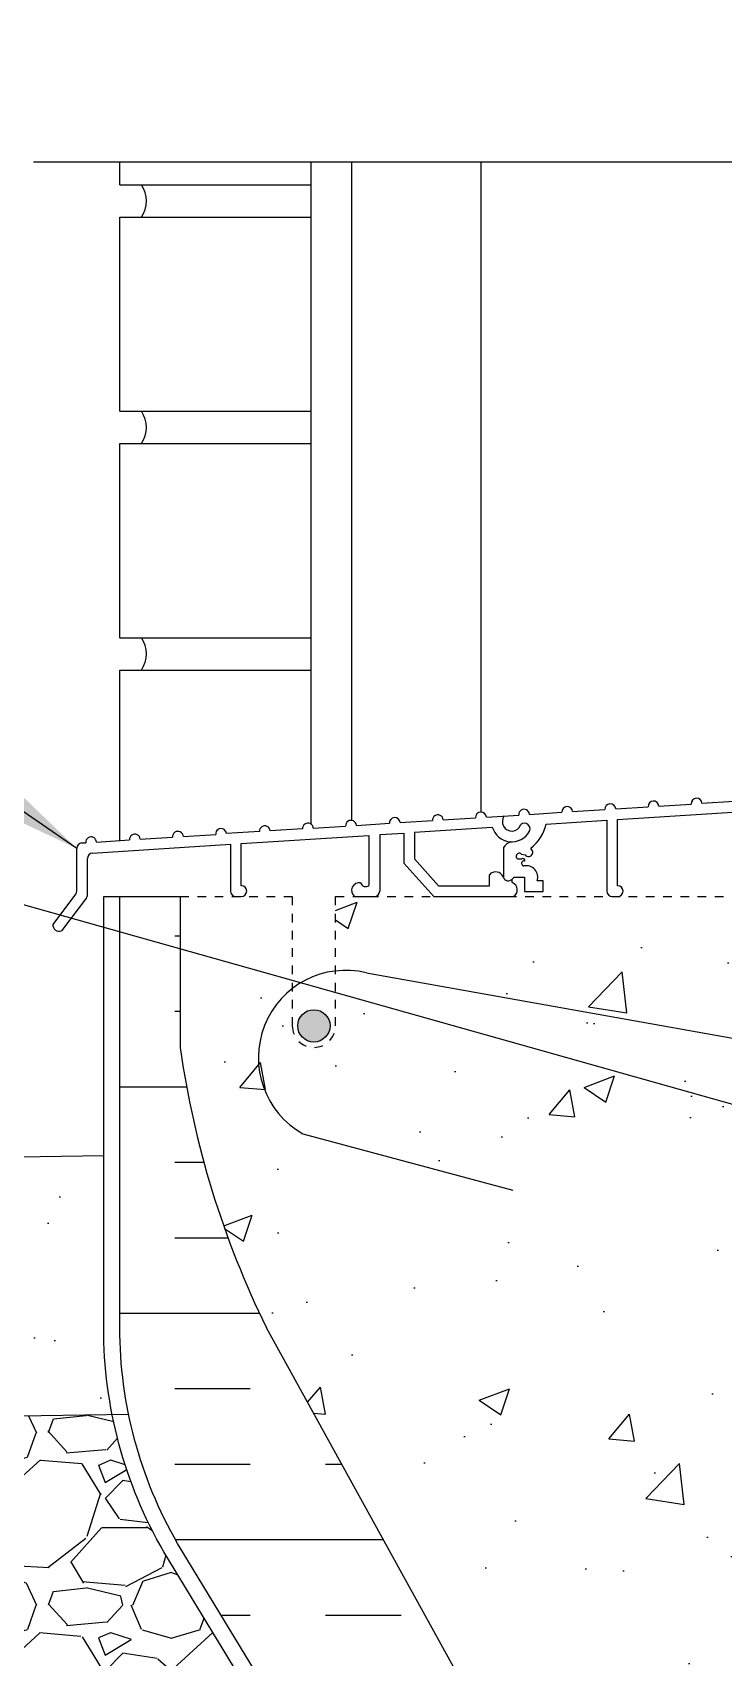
# Model space of a CAD drawing. Header units: inches. Extents: x 526.8 to 579.6, y 644.2 to 711.3.
# Drawn here: x 544.41 to 552.42, y 663.41 to 682.24 of the extents above; entities that cross this region are included whole.
import ezdxf

# ---------------------------------------------------------------- set-up
doc = ezdxf.new("R2010")
doc.units = ezdxf.units.IN
doc.header["$LTSCALE"] = 0.5
doc.header["$MEASUREMENT"] = 0
doc.linetypes.add('HIDDEN2', pattern=[0.1875, 0.125, -0.0625])
for name, color, linetype in [('HATCH', 12, 'Continuous'), ('Hidden2', 12, 'HIDDEN2'), ('line25', 2, 'Continuous'), ('LINE3', 3, 'Continuous'), ('LINE50', 5, 'Continuous'), ('LINE65', 3, 'Continuous'), ('LINE9', 9, 'Continuous'), ('TEXT', 4, 'Continuous')]:
    doc.layers.add(name, color=color, linetype=linetype)
doc.styles.add('DIM', font='romans.shx', dxfattribs={"width": 0.7})
doc.dimstyles.new('ext_12', dxfattribs={"dimscale": 12, "dimtxt": 0.09375, "dimasz": 0.09375, "dimexe": 0.09375, "dimexo": 0.0625, "dimgap": 0.0625, "dimtad": 1, "dimdec": 1, "dimzin": 3, "dimdsep": 46, "dimlunit": 4, "dimtxsty": 'DIM', "dimcen": 0.09, "dimdle": 0.09375, "dimclrt": 4, "dimadec": 0, "dimazin": 0, "dimtfac": 1, "dimtdec": 1, "dimtmove": 2, "dimatfit": 3, "dimfxl": 1, "dimfrac": 2, "dimtolj": 1, "dimtzin": 0, "dimarcsym": 0})

msp = doc.modelspace()

# ---------------------------------------------------------------- hatches: boundary and pattern name
at = {"layer": 'HATCH'}
h = msp.add_hatch(dxfattribs=at)
h.set_pattern_fill('AR-CONC', color=256, scale=0.5)
h.set_pattern_definition([(49.99999999999999, (0, 0), (3.586300913003767, -0.3137606749129755), [0.375, -4.125]), (355, (0, 0), (-0.693756668065, 3.760960668500059), [0.3, -3.3]), (100.45144446, (0.298858405, -0.02614672), (2.89254423363556, 3.447199954843147), [0.3187009599999999, -3.505710559999999]), (46.18420000000001, (0, 1), (5.336206653357862, -0.8275964039653827), [0.5625, -6.1875]), (96.63563549, (0.444683725, 0.931033465), (4.673309728371142, 4.870593003872752), [0.47805171, -5.258568799999999]), (351.1841639899999, (0, 1), (4.673309725273866, 4.870593001349951), [0.45, -4.950000005]), (21, (0.5, 0.75), (2.984535260592308, -2.013094453326694), [0.375, -4.125]), (326.0000000000001, (0.5, 0.75), (1.216576659607909, 3.625750225234265), [0.3, -3.3]), (71.45144474, (0.74871127, 0.58224213), (4.201111883649856, 1.612655764031769), [0.31870095, -3.50571056]), (37.50000000000001, (0, 0), (0.06079927658645334, 1.664469269156557), [0, -3.26, 0, -3.35, 0, -3.3125]), (7.499999999999999, (0, 0), (1.315347687210743, 1.972058559411801), [0, -1.91, 0, -3.185, 0, -1.2625]), (327.5, (-1.115, 0), (2.669112180862045, -0.1127743586718988), [0, -1.25, 0, -3.9, 0, -5.175]), (317.5, (-1.615, 0), (2.915930846711931, 0.5005249116615886), [0, -1.625, 0, -2.59, 0, -3.675])])
h.paths.add_polyline_path([(558.5453322030264, 648.0088911003852, 0.08241458984436106), (558.401995249557, 648.0879975769543, -0.3178372451769847), (558.2353285828938, 648.3236998373352), (558.2353285828901, 648.3911998373452, -0.4142135623888804), (558.2978285828901, 648.4536998373486), (558.3453285826756, 648.4536998373486), (558.3453285826802, 648.5236998373487), (558.2403285828988, 648.5236998373487, -0.1889729320650103), (558.0844595072101, 648.6185443257381, 0.1963228336444721), (557.6353285828478, 648.9648040458667), (556.3134730140132, 649.2552996121221, 0.05779469062673187), (555.545332203026, 649.3443861022138, 0.0577946906266619), (554.7771913920396, 649.2552996121221), (553.455335823205, 648.9648040458667, 0.1963228336444683), (553.0062048988428, 648.6185443257381, -0.1889729320650273), (552.8503358231541, 648.5236998373487), (552.7453358233727, 648.5236998373487), (552.7453358233772, 648.4536998373486), (552.7928358231627, 648.4536998373486, -0.4142135623888804), (552.8553358231627, 648.3911998373452), (552.8553358231591, 648.3236998373351, -0.3178372451769166), (552.6886691564957, 648.0879975769544, 0.08241458984438449), (552.5453322030264, 648.0088911003852), (552.5453322030264, 645.2275270928819), (553.4984572030264, 645.2275270928819), (554.4984572030264, 644.2275270928819), (554.4984572030264, 646.2275270928819), (555.4984572030264, 645.2275270928819), (558.5453322030264, 645.2275270928819)])
h.paths.add_polyline_path([(558.5453322030264, 654.227527092882), (558.5453322030264, 656.3165456114518, 0.06439757034037487), (558.4353285829129, 656.3825051367154), (558.3453285829121, 656.3825051367086), (558.3453285829094, 656.4242311966327, -0.2490694201798163), (558.2353285828933, 656.6313543484022), (558.2353285828897, 656.6988543484123, -0.4142135623890135), (558.2978285828897, 656.7613543484157), (558.3453285828875, 656.7613543484157), (558.345328582883, 656.8313543484156), (558.2403285828975, 656.8313543484156, 0.1004604156416355), (557.8466301128323, 656.7741915925686, -0.6014354321014567), (557.7271266426059, 656.8790749349916, 2.182094824739487), (557.3170464887409, 656.6661655035427, -1), (557.153617917312, 656.2576424294809, -0.2443795113558385), (556.7052100445052, 656.7783993339318, 0.05315652255493636), (556.5393705902877, 657.3924809658474, 0.2232530870721302), (556.3390428069106, 657.5573348167823), (556.3194244749557, 657.5616462094825, 0.9554715931088954), (556.1811404909632, 656.9681762742003, -0.7355925422348955), (556.1939253613981, 656.5101296970603, -0.08275514747013234), (555.5453322030264, 656.4020406132805, -0.08275514747013234), (554.8967390446547, 656.5101296970603, -0.7355925422306407), (554.9095239150898, 656.9681762741995, 0.9554715931374448), (554.7712399310972, 657.5616462094825), (554.7516215991424, 657.5573348167823, 0.2232530870720507), (554.5512938157651, 657.3924809658475, 0.05315652255494771), (554.3854543615477, 656.7783993339318, -0.2443795113558691), (553.9370464887407, 656.257642429481, -1), (553.7736179173121, 656.6661655035425, 2.182094824737477), (553.3635377634467, 656.8790749349916, -0.6014354320969237), (553.2440342932213, 656.7741915925684, 0.1004604156418106), (552.8503358231553, 656.8313543484156), (552.7453358231699, 656.8313543484156), (552.7453358231653, 656.7613543484157), (552.7928358231632, 656.7613543484157, -0.4142135623889989), (552.8553358231632, 656.6988543484123), (552.8553358231595, 656.631354348402, -0.2490694201798523), (552.7453358231435, 656.4242311966327), (552.7453358231407, 656.3825051367086), (552.6553358231399, 656.3825051367154, 0.06439757034037469), (552.5453322030264, 656.3165456114518), (552.5453322030264, 654.227527092882), (552.5453322030264, 652.1385085743123, 0.06439757034037466), (552.6553358231399, 652.0725490490487), (552.7453358231407, 652.0725490490555), (552.7453358231435, 652.0308229891314, -0.249069420179807), (552.8553358231595, 651.8236998373619), (552.8553358231632, 651.7561998373518, -0.4142135623890176), (552.7928358231632, 651.6936998373484), (552.7453358231653, 651.6936998373484), (552.7453358231699, 651.6236998373485), (552.8503358231553, 651.6236998373485, 0.1004604156415958), (553.2440342932205, 651.6808625931955, -0.6014354321019789), (553.363537763447, 651.5759792507724, 2.182094824739477), (553.773617917312, 651.7888886822213, -1), (553.9370464887409, 652.1974117562831, -0.2443795113558457), (554.3854543615477, 651.6766548518323, 0.05315652255487948), (554.5512938157649, 651.0625732199172, 0.2232530870726501), (554.7516215991424, 650.8977193689818), (554.7712399310972, 650.8934079762815, 0.9554715931089506), (554.9095239150896, 651.4868779115637, -0.7355925422349051), (554.8967390446547, 651.9449244887038, -0.08275514747013207), (555.5453322030264, 652.0530135724836, -0.0827551474701322), (556.1939253613981, 651.9449244887038, -0.7355925422306461), (556.181140490963, 651.4868779115645, 0.9554715931373975), (556.3194244749557, 650.8934079762815), (556.3390428069105, 650.8977193689818, 0.2232530870721436), (556.5393705902877, 651.0625732199167, 0.0531565225549364), (556.7052100445052, 651.6766548518323, -0.2443795113558723), (557.1536179173121, 652.197411756283, -1), (557.3170464887407, 651.7888886822216, 2.182094824737467), (557.7271266426061, 651.5759792507724, -0.6014354321015588), (557.8466301128327, 651.6808625931953, 0.1004604156415088), (558.2403285828975, 651.6236998373485), (558.345328582883, 651.6236998373485), (558.3453285828875, 651.6936998373484), (558.2978285828897, 651.6936998373484, -0.4142135623890198), (558.2353285828897, 651.7561998373518), (558.2353285828933, 651.823699837362, -0.2490694201798525), (558.3453285829094, 652.0308229891314), (558.3453285829121, 652.0725490490555), (558.4353285829129, 652.0725490490487, 0.06439757034037466), (558.5453322030264, 652.1385085743123)])
h.paths.add_polyline_path([(558.5453322030264, 662.9203238716921), (557.7013152062132, 662.9203238716921), (557.7013152062132, 663.482823871692), (557.5138152062132, 663.670323871692), (557.2638152062132, 663.6703238716921), (557.0763152062132, 663.4828238716921), (557.0763152062132, 662.9203238716921), (556.4513152062132, 662.9203238716921), (556.4513152062132, 663.482823871692), (556.2638152062132, 663.670323871692), (556.0138152062132, 663.670323871692), (555.8263152062132, 663.482823871692), (555.8263152062132, 662.9203238716921), (555.4298685968063, 662.9203238716918), (555.0763152062129, 663.2738772622852), (555.0763152062129, 667.3114523785378, 0.02268258563323426), (554.7771913920396, 667.2552996121221), (553.455335823205, 666.9648040458667, 0.1963228336443716), (553.006204898843, 666.6185443257383, -0.1889729320653093), (552.850335823154, 666.5236998373487), (552.7453358233727, 666.5236998373487), (552.7453358233772, 666.4536998373486), (552.7928358231627, 666.4536998373486, -0.4142135623888782), (552.8553358231627, 666.3911998373452), (552.8553358231591, 666.3236998373351, -0.3178372451769162), (552.6886691564957, 666.0879975769544, 0.08241458984438427), (552.5453322030264, 666.0088911003852), (552.5453322030264, 660.4461630853789, 0.08241458984437491), (552.6886691564958, 660.3670566088098, -0.3178372451770005), (552.8553358231591, 660.131354348429), (552.8553358231627, 660.0638543484189, -0.4142135623888782), (552.7928358231627, 660.0013543484155), (552.7453358233772, 660.0013543484155), (552.7453358233727, 659.9313543484154), (552.8503358231541, 659.9313543484154, -0.1889729320654708), (553.0062048988431, 659.8365098600257, 0.1963228336443207), (553.455335823205, 659.4902501398974), (554.7771913920396, 659.1997545736419, 0.05779469062673352), (555.5453322030269, 659.1106680835503, 0.05779469062666009), (556.3134730140132, 659.1997545736419), (557.6353285828478, 659.4902501398974, 0.1963228336444627), (558.08445950721, 659.836509860026, -0.1889729320650429), (558.2403285828988, 659.9313543484154), (558.3453285826802, 659.9313543484154), (558.3453285826756, 660.0013543484155), (558.2978285828901, 660.0013543484155, -0.4142135623888886), (558.2353285828901, 660.0638543484189), (558.2353285828938, 660.131354348429, -0.3178372451769167), (558.4019952495571, 660.3670566088097, 0.08241458984438402), (558.5453322030264, 660.4461630853789)])
h.paths.add_polyline_path([(557.5853322030271, 666.9757914237688), (556.3134730140131, 667.2552996121223, 0.01733203058233978), (556.0853322030271, 667.3006587110472), (556.0853322030271, 665.7275270928823), (556.3353322030271, 665.4775270928823), (557.3353322030271, 665.4775270928823), (557.5853322030271, 665.7275270928823)], flags=17)
h.paths.add_polyline_path([(552.5453322030264, 672.2275270928818), (547.9203322030264, 672.2275270928819), (547.9203322030264, 670.7275270928819, -1), (547.4203322030264, 670.7275270928819), (547.4203322030264, 672.2275270928819), (546.1203322030262, 672.2275270928819), (546.1203322030262, 670.4775270928824, 0.07957910678398922), (547.1203322030267, 667.2275270928811), (552.2953322030264, 657.852527092882), (552.2953322030264, 657.477527092882), (552.5453322030264, 657.477527092882)])
h.paths.add_polyline_path([(545.2328322030264, 669.2262600553769), (527.7831959841109, 668.931474567445), (527.7831959841109, 668.4316828573856), (528.7831959841109, 667.4316828573856), (526.7831959841109, 667.4316828573856), (527.7831959841109, 666.4316828573856), (527.7831959841109, 665.9318911473262), (545.3307553137092, 666.2243504694861, -0.0486908052037365), (545.2328322030264, 667.2275270928819)])
h.paths.add_polyline_path([(558.5453322030264, 672.227527092882), (552.5453322030264, 672.2275270928817), (552.5453322030264, 670.1385085743123, 0.06439757034037291), (552.6553358231399, 670.0725490490487), (552.7453358231407, 670.0725490490555), (552.7453358231435, 670.0308229891314, -0.249069420179805), (552.8553358231595, 669.8236998373619), (552.8553358231632, 669.7561998373518, -0.4142135623890135), (552.7928358231632, 669.6936998373484), (552.7453358231653, 669.6936998373484), (552.7453358231699, 669.6236998373485), (552.8503358231553, 669.6236998373485, 0.1004604156413703), (553.2440342932197, 669.6808625931951, -0.6014354321054399), (553.363537763447, 669.5759792507724, 2.182094824739478), (553.773617917312, 669.7888886822213, -1), (553.9370464887409, 670.1974117562831, -0.2443795113559621), (554.3854543615478, 669.6766548518319, 0.05315652255489953), (554.551293815765, 669.0625732199168, 1.553131786921204), (554.9095239150896, 669.4868779115637, -0.7355925422349042), (554.8967390446547, 669.9449244887038, -0.08275514747013163), (555.5453322030264, 670.0530135724836, -0.0827551474701322), (556.1939253613981, 669.9449244887038, -0.7355925422306694), (556.181140490963, 669.4868779115645, 1.553131786915789), (556.5393705902877, 669.0625732199167, 0.05315652255492888), (556.7052100445051, 669.6766548518322, -0.2443795113559078), (557.1536179173121, 670.197411756283, -1), (557.3170464887407, 669.7888886822216, 2.182094824737458), (557.7271266426061, 669.5759792507724, -0.601435432198486), (557.846630112856, 669.6808625931869, 0.1004604156352401), (558.2403285828975, 669.6236998373485), (558.345328582883, 669.6236998373485), (558.3453285828875, 669.6936998373484), (558.2978285828897, 669.6936998373484, -0.4142135623890073), (558.2353285828897, 669.7561998373518), (558.2353285828933, 669.823699837362, -0.249069420179858), (558.3453285829094, 670.0308229891314), (558.3453285829121, 670.0725490490555), (558.4353285829129, 670.0725490490487, 0.06439757034037637), (558.5453322030264, 670.1385085743123)])
h.paths.add_polyline_path([(558.5453322030264, 710.2582565436848), (554.5453322030264, 710.2582565436848), (553.5453322030264, 711.2582565436848), (553.5453322030264, 709.2582565436848), (552.5453322030264, 710.2582565436848), (552.5453322030264, 707.4768925361817, 0.0824145898443553), (552.6886691564957, 707.3977860596126, -0.3178372451769831), (552.8553358231591, 707.1620837992317), (552.8553358231627, 707.0945837992217, -0.4142135623888782), (552.7928358231627, 707.0320837992183), (552.7453358233772, 707.0320837992183), (552.7453358233727, 706.9620837992182), (552.8503358231541, 706.9620837992182, -0.1889729320656278), (553.0062048988431, 706.8672393108284, 0.1963228336442498), (553.455335823205, 706.5209795907002), (554.7771913920396, 706.2304840244448, 0.05779469062673191), (555.5453322030269, 706.1413975343531, 0.05779469062666961), (556.3134730140133, 706.2304840244448), (557.6353285828478, 706.5209795907002, 0.19632283364419), (558.0844595072095, 706.8672393108283, -0.1889729320658128), (558.2403285828988, 706.9620837992182), (558.3453285826802, 706.9620837992182), (558.3453285826756, 707.0320837992183), (558.2978285828901, 707.0320837992183, -0.4142135623888782), (558.2353285828901, 707.0945837992217), (558.2353285828938, 707.1620837992318, -0.3178372451769134), (558.4019952495571, 707.3977860596125, 0.08241458984438448), (558.5453322030264, 707.4768925361817)])
h.paths.add_polyline_path([(558.5453322030264, 703.3472750622547, 0.06439757034037315), (558.4353285829129, 703.4132345875182), (558.3453285829121, 703.4132345875114), (558.3453285829094, 703.4549606474355, -0.2490694201798201), (558.2353285828933, 703.662083799205), (558.2353285828897, 703.7295837992151, -0.4142135623890135), (558.2978285828897, 703.7920837992185), (558.3453285828875, 703.7920837992185), (558.345328582883, 703.8620837992185), (558.2403285828975, 703.8620837992185, 0.1004604156401985), (557.8466301128375, 703.8049210433735, -0.6014354321227815), (557.7271266426059, 703.9098043857945, 2.182094824739459), (557.3170464887409, 703.6968949543455, -1), (557.153617917312, 703.2883718802838, -0.2443795113557445), (556.7052100445052, 703.8091287847343, 0.05315652255500437), (556.5393705902875, 704.4232104166507, 1.553131786919453), (556.1811404909632, 703.9989057250032, -0.7355925422349231), (556.1939253613981, 703.5408591478631, -0.08275514747013141), (555.5453322030264, 703.4327700640833, -0.08275514747013234), (554.8967390446547, 703.5408591478631, -0.7355925422306312), (554.9095239150898, 703.9989057250024, 1.553131786924402), (554.5512938157641, 704.4232104166477, 0.05315652255480027), (554.3854543615474, 703.8091287847335, -0.2443795113554444), (553.9370464887407, 703.2883718802839, -1), (553.7736179173121, 703.6968949543453, 2.182094824737457), (553.3635377634467, 703.9098043857945, -0.6014354318460912), (553.2440342932816, 703.8049210433495, 0.1004604156579951), (552.8503358231553, 703.8620837992185), (552.7453358231699, 703.8620837992185), (552.7453358231653, 703.7920837992185), (552.7928358231632, 703.7920837992185, -0.414213562389053), (552.8553358231632, 703.7295837992151), (552.8553358231595, 703.6620837992049, -0.2490694201798503), (552.7453358231435, 703.4549606474355), (552.7453358231407, 703.4132345875114), (552.6553358231399, 703.4132345875182, 0.06439757034037294), (552.5453322030264, 703.3472750622547), (552.5453322030264, 701.2582565436849), (552.5453322030264, 699.1692380251151, 0.06439757034037137), (552.6553358231399, 699.1032784998515), (552.7453358231407, 699.1032784998583), (552.7453358231435, 699.0615524399342, -0.2490694201798581), (552.8553358231595, 698.8544292881649), (552.8553358231632, 698.7869292881546, -0.4142135623890135), (552.7928358231632, 698.7244292881512), (552.7453358231653, 698.7244292881512), (552.7453358231699, 698.6544292881513), (552.8503358231553, 698.6544292881513, 0.1004604156424452), (553.2440342932236, 698.7115920439994, -0.6014354320893703), (553.363537763447, 698.6067087015753, 2.182094824739457), (553.773617917312, 698.8196181330243, -1), (553.9370464887409, 699.228141207086, -0.2443795113563635), (554.3854543615479, 698.7073843026336, 0.0531565225547603), (554.5512938157649, 698.0933026707199, 1.553131786922294), (554.9095239150896, 698.5176073623666, -0.735592542234885), (554.8967390446547, 698.9756539395066, -0.08275514747013114), (555.5453322030264, 699.0837430232864, -0.08275514747013218), (556.1939253613981, 698.9756539395066, -0.7355925422306312), (556.181140490963, 698.5176073623674, 1.553131786890515), (556.539370590285, 698.0933026707122, 0.05315652255550621), (556.705210044505, 698.7073843026343, -0.244379511356162), (557.1536179173121, 699.2281412070859, -1), (557.3170464887407, 698.8196181330244, 2.182094824737457), (557.7271266426061, 698.6067087015753, -0.6014354322447811), (557.8466301128672, 698.7115920439858, 0.1004604156322411), (558.2403285828974, 698.6544292881513), (558.345328582883, 698.6544292881513), (558.3453285828875, 698.7244292881512), (558.2978285828897, 698.7244292881512, -0.4142135623890073), (558.2353285828897, 698.7869292881546), (558.2353285828933, 698.8544292881649, -0.2490694201798506), (558.3453285829094, 699.0615524399342), (558.3453285829121, 699.1032784998583), (558.4353285829129, 699.1032784998515, 0.06439757034037291), (558.5453322030264, 699.1692380251151), (558.5453322030264, 701.2582565436849)])
h.paths.add_polyline_path([(558.5453322030264, 695.039620551188, 0.0824145898443612), (558.401995249557, 695.1187270277571, -0.3178372451769917), (558.2353285828938, 695.354429288138), (558.2353285828901, 695.421929288148, -0.4142135623888782), (558.2978285828901, 695.4844292881514), (558.3453285826756, 695.4844292881514), (558.3453285826802, 695.5544292881515), (558.2403285828988, 695.5544292881515, -0.1889729320676688), (558.0844595072086, 695.6492737765432, 0.1963228336435349), (557.6353285828478, 695.9955334966695), (556.3134730140132, 696.286029062925, 0.05779469062673331), (555.545332203026, 696.3751155530166, 0.05779469062666184), (554.7771913920396, 696.286029062925), (553.455335823205, 695.9955334966695, 0.1963228336450633), (553.0062048988418, 695.6492737765395, -0.1889729320633245), (552.8503358231541, 695.5544292881515), (552.7453358233727, 695.5544292881515), (552.7453358233772, 695.4844292881514), (552.7928358231627, 695.4844292881514, -0.4142135623888782), (552.8553358231627, 695.421929288148), (552.8553358231591, 695.3544292881379, -0.3178372451769135), (552.6886691564957, 695.1187270277572, 0.08241458984438503), (552.5453322030264, 695.039620551188), (552.5453322030264, 692.2582565436849), (558.5453322030264, 692.2582565436848)])
h = msp.add_hatch(dxfattribs=at)
h.set_pattern_fill('INSUL', color=256, scale=7, style=0)
h.set_pattern_definition([(0, (-2449.945433451559, 231.6452466243349), (0, 2.625), []), (0, (-2449.945433451559, 232.5202466243349), (0, 2.625), [0.875, -0.875]), (0, (-2449.945433451559, 233.3952466243349), (0, 2.625), [0.875, -0.875])])
h.paths.add_polyline_path([(547.1203322030262, 667.2275270928819, -0.0795791067839555), (546.1203322030262, 670.4775270928819), (546.1203322030262, 672.2275270928819), (545.4203322030264, 672.2275270928819), (545.4203322030264, 667.2275270928819, 0.1316524975873954), (546.0902051841042, 664.7275270928819), (549.8282106058607, 658.5775270928821, -0.1043800181721882), (549.9203322030269, 658.102527092882), (549.9203322030264, 654.227527092882), (550.3578322030264, 654.227527092882), (550.3578322030264, 654.727527092882), (551.8578322030264, 654.727527092882), (551.8578322030264, 654.227527092882), (552.5453322030264, 654.227527092882), (552.5453322030264, 657.477527092882), (552.2953322030264, 657.477527092882), (552.2953322030264, 657.852527092882)])
h = msp.add_hatch(dxfattribs=at)
h.set_pattern_fill('GRAVEL', color=256, scale=2, style=0)
h.set_pattern_definition([(228.0128, (1.44, 2), (-15.99999646431632, -18.00000268321449), [0.269072, -26.638176]), (184.9697, (1.26, 1.8), (24.00000210303527, 1.999982614014104), [0.461736, -45.71185]), (132.5104, (0.8, 1.76), (19.99998143669362, -22.0000173477424), [0.325576, -32.232064]), (267.2737, (0.02, 1.26), (1.999992035454381, 40.00000058994694), [0.420476, -41.627116]), (292.8337, (0, 0.84), (-10.00001981087428, 23.99999282355555), [0.41231, -40.818746]), (357.2737, (0.16, 0.46), (-40.00000058994694, 1.999992035454383), [0.420476, -41.627116]), (37.6942, (0.58, 0.44), (-26.00001469123595, -19.99998081032106), [0.5560579999999999, -55.049698]), (72.2553, (1.02, 0.78), (14.00002152541082, 43.99999246247837), [0.524976, -51.972642]), (121.4296, (1.18, 1.28), (-16.00001646835273, 25.99999007298513), [0.4218999999999999, -41.76814599999999]), (175.2364, (0.96, 1.64), (22.00000189263917, -1.999983065322521), [0.481664, -23.601526]), (222.3974, (0.48, 1.68), (-24.00001470214647, -21.99998416402824), [0.622896, -61.66675]), (138.8141, (2, 1.24), (-14.00000589361143, 11.99999462668551), [0.212602, -21.047688]), (171.4692, (1.84, 1.38), (25.99999656963026, -4.000015820079581), [0.4044739999999999, -40.04302199999999]), (225, (1.44, 1.44), (-2.220446049250313e-16, -2.000000618897904), [0.282842, -2.545584]), (203.1986, (1.3, 1.68), (9.99999946133415, 4.000002650529708), [0.152316, -15.07923]), (291.8014, (1.16, 1.62), (-1.999999821001297, 6.00000054602154), [0.215406, -10.554924]), (30.9638, (1.24, 1.42), (5.999996044575996, 4.000004967081465), [0.3498579999999999, -11.312046]), (161.5651, (1.54, 1.6), (4.000000869185924, -1.999996806445415), [0.252982, -6.071574]), (16.38950000000001, (0, 1.62), (20.00000439682392, 5.999985419635941), [0.3544, -35.08569]), (70.3462, (0.34, 1.72), (-7.999990494743491, -22.00000427121245), [0.297322, -29.434816]), (293.1986, (1.54, 2), (-4.000002650529708, 9.99999946133415), [0.30463, -14.926916]), (343.6105, (1.66, 1.72), (-20.00000439682391, 5.999985419635947), [0.3543999999999999, -35.08568999999999]), (339.444, (0, 0.38), (-10.00000368908485, 3.999991992843169), [0.34176, -16.746248]), (294.7751, (0.32, 0.26), (-9.999984378490339, 22.00000684367824), [0.2863559999999999, -28.349286]), (66.80140000000002, (1.56, 0), (4.000002650529709, 9.99999946133415), [0.30463, -14.926916]), (17.354, (1.68, 0.28), (-26.00000403819367, -7.999989004518237), [0.3352619999999999, -33.19084799999999]), (69.444, (0.58, 0), (-3.999991992843174, -10.00000368908484), [0.17088, -16.917128]), (101.3099, (1.44, 0), (-1.999995264323211, 8.000001504461904), [0.10198, -10.096058]), (165.9638, (1.42, 0.1), (6.000001091979479, -1.999996114722491), [0.41231, -7.8339]), (186.009, (1.02, 0.2), (19.99999950181208, 1.999998634963683), [0.3821, -37.827846]), (303.6901, (1.24, 1.24), (-2.000002669014382, 3.999999115542321), [0.288444, -6.922658]), (353.1572, (1.4, 1), (33.9999987309571, -4.000015995849522), [0.503588, -49.855126]), (60.94540000000001, (1.9, 0.94), (-8.000000054398559, -14.00000076913937), [0.205912, -20.385348]), (90, (2, 1.12), (-2, 2), [0.12, -1.88]), (120.2564, (0.98, 0.26), (7.999989773605386, -14.00000491170947), [0.277848, -27.50704]), (48.01280000000001, (0.84, 0.5), (15.99999646431632, 18.0000026832145), [0.538144, -26.369104]), (0, (1.2, 0.9), (2, 2), [0.52, -1.48]), (325.3048, (1.72, 0.9), (-19.99998851797505, 14.00001721918892), [0.316228, -31.306548]), (254.0546, (1.98, 0.72), (-1.999999778592762, -8.000000253304302), [0.291204, -14.269016]), (207.646, (1.9, 0.44), (-37.99999161435918, -20.00001542633836), [0.47413, -46.938948]), (175.4261, (1.48, 0.22), (-26.00000111662427, 1.999989602322168), [0.5015979999999999, -49.65814799999999])])
edge = h.paths.add_edge_path()
edge.add_line((527.7831959841109, 665.5126653163506), (539.9752396918587, 665.5126653163506))
edge.add_line((539.9752396918587, 665.5126653163506), (539.9752396918587, 662.1345363588081))
edge.add_line((539.9752396918587, 662.1345363588081), (547.3718937800962, 662.2578139269452))
edge.add_line((547.3718937800962, 662.2578139269452), (545.9288921541134, 664.6319303335565))
edge.add_arc((550.4203322030265, 667.2275270928818), 5.187500000000044, 191.1503044275065, 210.0235556856279, ccw=False)
edge.add_line((545.3307553137092, 666.2243504694861), (527.7831959841109, 665.9318911473262))
edge.add_line((527.7831959841109, 665.9318911473262), (527.7831959841109, 665.5126653163506))
at = {"layer": 'LINE65'}
msp.add_hatch(color=256, dxfattribs=at).paths.add_polyline_path([(547.8578322030264, 670.7275270928819, 1), (547.4828322030264, 670.7275270928819, 1)])

# ---------------------------------------------------------------- linework, layer by layer
at = {"layer": 'HATCH', "color": 12}
for p, q in [((545.4203322030264, 680.4775270928819), (545.4203322030264, 680.7428918182834)), ((545.4203322030264, 680.4775270928819), (547.6368097907813, 680.477527092882)), ((545.4203322030264, 677.8525270928819), (545.4203322030264, 680.1025270928819)), ((545.4203322030264, 680.1025270928819), (547.6368097907813, 680.1025270928819)), ((545.4203322030264, 677.8525270928819), (547.6368097907813, 677.8525270928819)), ((545.4203322030264, 675.2275270928819), (545.4203322030264, 677.4775270928819)), ((545.4203322030264, 677.4775270928819), (547.6368097907813, 677.4775270928819)), ((545.4203322030264, 675.2275270928819), (547.6368097907813, 675.2275270928818)), ((545.4203322030264, 674.8525270928819), (547.6368097907813, 674.852527092882)), ((545.4203322030265, 672.8758927299072), (545.4203322030265, 674.8525270928819))]:
    msp.add_line(p, q, dxfattribs=at)
for centre, end in [((545.405571359274, 680.2900270928819), 35.30560294908922), ((545.405571359274, 677.6650270928819), 35.30560294908922), ((545.405571359274, 675.0400270928819), 35.30560294908923)]:
    msp.add_arc(centre, 0.3244295830907436, 324.6943970509017, end, dxfattribs=at)
at = {"layer": 'Hidden2'}
for p, q in [((546.1203322030262, 672.2275270928819), (547.4203322030264, 672.2275270928819)), ((547.4203322030264, 672.2275270928819), (547.4203322030264, 670.7275270928819)), ((547.9203322030264, 670.7275270928819), (547.9203322030264, 672.2275270928819)), ((547.9203322030264, 672.2275270928819), (552.5453322030264, 672.2275270928818))]:
    msp.add_line(p, q, dxfattribs=at)
msp.add_arc((547.6703322030264, 670.7275270928819), 0.25, 180, 0, dxfattribs=at)
at = {"layer": 'line25'}
for p, q in [((546.1203322030262, 672.2275270928819), (546.1203322030262, 670.4775270928819)), ((552.2953322030264, 657.852527092882), (547.1203322030262, 667.2275270928819))]:
    msp.add_line(p, q, dxfattribs=at)
msp.add_arc((556.7656404982633, 671.9741604144933), 10.75, 188.0028121455182, 206.202645792577, dxfattribs=at)
at = {"layer": 'LINE3'}
for p, q in [((548.280957993956, 671.3417181351359), (555.8039575765797, 669.9986009580267)), ((547.5437706149802, 669.4762434731829), (549.9767893261337, 668.8243180743593))]:
    msp.add_line(p, q, dxfattribs=at)
msp.add_arc((548.0392495069719, 670.3588390510857), 1.01216317189639, 76.18404517938, 240.6906524988455, dxfattribs=at)
at = {"layer": 'LINE50'}
msp.add_line((527.7831959841109, 665.9318911473262), (545.52135271746, 666.2275270928819), dxfattribs=at)
msp.add_lwpolyline([(549.9203322030264, 654.227527092882), (549.9203322030269, 658.102527092882, 0.1043800181721882), (549.8282106058607, 658.5775270928821), (546.0902051841042, 664.7275270928819, -0.1316524975873954), (545.4203322030264, 667.2275270928819), (545.4203322030264, 672.2275270928819), (546.1203322030262, 672.2275270928819)], format="xyb", dxfattribs=at)
at = {"layer": 'LINE65'}
msp.add_circle((547.6703322030264, 670.7275270928819), 0.1875, dxfattribs=at)
at = {"layer": 'LINE9'}
for p, q in [((544.4203322030264, 680.7428918182833), (552.9132633390786, 680.7428918182833)), ((547.6368097907813, 680.7428918182833), (547.6368097907813, 673.066899779876)), ((548.1078322030259, 680.7428918182833), (548.1078322030262, 673.1097493581643)), ((549.6078322030263, 680.7428918182833), (549.6078322030262, 673.206066462992)), ((551.1702049044717, 673.2434365844166), (551.5454595015811, 673.2674236408621)), ((551.6702049044717, 673.275397627173), (552.0454595015811, 673.2993846836185)), ((552.1702049044717, 673.3073586699294), (552.5454595015808, 673.3313457263748)), ((548.1633944439449, 673.0516085183671), (548.5454561860089, 673.0757095965357)), ((548.6702049044713, 673.0836313706349), (549.0454595015808, 673.1076184270803)), ((549.1702049044713, 673.1155924133911), (549.5454595015809, 673.1395794698367)), ((549.6702049044715, 673.1475534561475), (550.0454595015811, 673.1715405125931)), ((550.1702049044717, 673.1795144989039), (550.5454595015811, 673.2035015553495)), ((550.3639518063317, 673.0666440882069), (551.0677928393325, 673.1116350749056)), ((550.6702049044717, 673.2114755416603), (551.0454595015811, 673.2354625981058)), ((551.0677928393325, 673.1116350749056), (551.0677928393326, 672.2900270928818)), ((551.1927928393326, 673.1196253355948), (552.8791640049358, 673.2274216974487)), ((551.1927928393326, 672.3525270928818), (551.1927928393326, 673.1196253355947)), ((545.1498348764391, 672.8586019766661), (545.5318385805276, 672.8837675087631)), ((545.6566271049318, 672.8909971928331), (546.0318905774518, 672.9149848166134)), ((546.1565839834182, 672.9237025378301), (546.5318905774519, 672.9469458593699)), ((547.0386739300603, 672.9793405081718), (546.6565839834183, 672.9556635805866)), ((546.8286393488813, 672.8406595429877), (548.3084442754478, 672.935251760046)), ((547.5386739300603, 673.0113015509282), (547.1633944439448, 672.9876864328544)), ((547.6634171141575, 673.0192753954091), (548.0386739300604, 673.0432625936845)), ((548.3084442754478, 672.935251760046), (548.309150239125, 672.3530494788279)), ((548.434150239125, 672.9442531478704), (548.7129371208176, 672.963015042401)), ((548.434150239125, 672.9442531478704), (548.434150239125, 672.2900270928819)), ((548.7129371208176, 672.9630150424011), (548.7129371208176, 672.6143015060226)), ((548.8379371208177, 672.9714273349813), (549.7392514258156, 673.0320842921042)), ((548.8379371208177, 672.9714273349813), (548.8379371208176, 672.662316827266)), ((544.9203322030264, 672.29043731063), (544.9203322030264, 672.7852992591327)), ((544.978845209871, 672.8476719605779), (545.0251094441104, 672.8506292669152)), ((545.103845209871, 672.7304071045418), (546.7036393488813, 672.8326692822986)), ((546.7036393488812, 672.8326692822986), (546.7036393488813, 672.2900270928818)), ((546.8286393488813, 672.3525270928818), (546.8286393488813, 672.8406595429877)), ((549.8676101569013, 672.7944641442888), (549.8676101569013, 672.4509537076644)), ((550.0778859464361, 672.7167446434357), (550.1207380950098, 672.7093955090515)), ((550.1973644476558, 672.7692919452725), (550.1857580944762, 672.7877157243316)), ((545.0453322030264, 672.2484971654646), (545.0453322030264, 672.6680344030965)), ((548.7129371208175, 672.6143015060227), (549.0615060867134, 672.2275270928819)), ((548.8379371208176, 672.662316827266), (549.1171259287911, 672.3525270928819)), ((550.0356356910261, 672.6624188354405), (550.0819097726985, 672.6624188354405)), ((549.117125928791, 672.3525270928819), (549.7052841272515, 672.3525270928819)), ((549.7052841272515, 672.3525270928819), (549.7052841272515, 672.4796554622521)), ((549.9706540115061, 672.4294097994049), (549.9937631721667, 672.4514182903488)), ((549.9706540115061, 672.387591539168), (549.9706540115061, 672.4294097994049)), ((549.9937631721667, 672.4514182903488), (550.1115774658742, 672.4514182903488)), ((550.1115774658742, 672.4514182903488), (550.1115774658742, 672.283948506363)), ((550.3300289974263, 672.408948506363), (550.2604114023027, 672.408948506363)), ((550.3300289974263, 672.283948506363), (550.3300289974263, 672.408948506363)), ((544.9076842348695, 672.252740826429), (544.6440562657325, 671.904103806539)), ((545.0326842348695, 672.2108006812637), (544.7437603294187, 671.828710838137)), ((545.2328322030264, 672.2275270928819), (545.4203322030264, 672.2275270928819)), ((546.7661393488813, 672.2275270928819), (546.8286393488813, 672.2275270928819)), ((546.8911393488813, 672.2900270928818), (546.8911393488813, 672.2900270928818)), ((548.1398506129633, 672.2275270928819), (548.371650239125, 672.2275270928819)), ((549.0615060867134, 672.2275270928819), (549.9817533563381, 672.2275270928819)), ((550.1115774658742, 672.283948506363), (550.3300289974263, 672.283948506363)), ((551.1302928393326, 672.2275270928819), (551.1927928393326, 672.2275270928819)), ((551.2552928393326, 672.2900270928818), (551.2552928393326, 672.2900270928818)), ((527.7831959841109, 668.931474567445), (545.2328322030264, 669.2262600553769))]:
    msp.add_line(p, q, dxfattribs=at)
msp.add_lwpolyline([(548.168173030219, 660.9477255681237), (545.9288921541134, 664.6319303335565, -0.1317570615111504), (545.2328322030264, 667.2275270928819), (545.2328322030264, 672.2275270928819)], format="xyb", dxfattribs=at)
for centre, radius, start, end in [((550.6078322030264, 673.2074885485047), 0.0625, 3.657489592903958, 183.6574895926959), ((551.1078322030264, 673.239449591261), 0.0625, 3.657489592903958, 183.6574895926959), ((551.6078322030264, 673.2714106340173), 0.0625, 3.657489592799932, 183.6574895927999), ((552.1078322030264, 673.3033716767736), 0.0625, 3.657489592799932, 183.6574895927999), ((547.6010217424995, 673.0156604824552), 0.0625, 3.315758548028408, 183.9992206375711), ((548.1010217424996, 673.0476215252115), 0.0625, 3.657489592903958, 183.9992206374672), ((548.6078322030261, 673.0796443774793), 0.0625, 3.657489592903958, 183.6574895926959), ((549.1078322030261, 673.1116054202357), 0.0625, 3.657489592695907, 183.657489592904), ((549.6078322030262, 673.143566462992), 0.0625, 3.657489592903958, 183.6574895926959), ((549.9650167993092, 673.0956862830095), 0.1095532287472936, 143.5559060456314, 340.2896973358418), ((550.1078322030264, 673.1755275057484), 0.0625, 3.657489592695907, 183.657489592904), ((550.1121073179231, 673.0107737310137), 0.06505912643593625, 323.0489487382844, 132.5032421180753), ((549.8888000183402, 673.1738115516449), 0.4870873503296284, 307.5649824858459, 347.2899726264886), ((545.0874008214464, 672.8557316496506), 0.0625, 2.632247825369437, 184.6827313602515), ((545.5942112819729, 672.8877545019184), 0.0625, 2.97401534576514, 183.6574895926959), ((546.0942112819729, 672.9197155446748), 0.0625, 3.657489592695907, 184.3409638398632), ((546.594211281973, 672.951676587431), 0.0625, 3.657489592903958, 184.3409638396553), ((547.1010217424995, 672.9836994396989), 0.0625, 3.657489592903958, 183.9992206375711), ((549.965016799309, 673.0956862830095), 0.2345532287471498, 195.7334416498945, 331.9274812861252), ((544.9828322030264, 672.7852992591327), 0.0625, 93.65748959282881, 180), ((545.1078322030264, 672.6680344030965), 0.0625, 93.65748959282709, 180), ((550.0470804543329, 672.6550854825061), 0.2272355584421596, 114.7233188010339, 142.1666826204666), ((550.0513014193285, 672.6938276223372), 0.03509881675452843, 40.76277101755472, 243.491402843023), ((550.159808196046, 672.7383753827385), 0.04864469008939641, 216.5658224495911, 39.46144450423439), ((549.7780287250207, 672.4151758055982), 0.09720803787142081, 22.84722094811125, 138.4467294352413), ((550.1078428131466, 672.6107478618538), 0.02904694960872163, 71.37743068512998, 265.7804495137278), ((550.0952047299762, 672.6440623532178), 0.02266531112971555, 345.2036496101804, 125.9144982007602), ((550.1308285595242, 672.4486116530621), 0.1355170777008885, 342.9815242579547, 100.6836414362245), ((546.8286393488813, 672.2900270928818), 0.0625, 0, 90), ((548.198544379698, 672.2968389402205), 0.09082450349433034, 81.16506155542416, 229.7418357203062), ((548.2727715791426, 672.4042576566651), 0.06281468283386299, 196.3397887340243, 305.3902616584412), ((549.9254009667327, 672.4701656270297), 0.0609005381476218, 198.3888193830593, 317.9931460939669), ((549.9421318529253, 672.3051966739138), 0.08719189956839928, 297.0274454757266, 70.9059745413705), ((551.1927928393326, 672.2900270928818), 0.0625, 0, 90), ((544.8578322030264, 672.29043731063), 0.0625, 322.9046146856879, 0), ((544.9828322030264, 672.2484971654646), 0.0625, 322.9046146856899, 0), ((546.7661393488813, 672.2900270928818), 0.0625, 180, 270), ((546.8286393488813, 672.2900270928818), 0.0625, 270, 0), ((548.371650239125, 672.2900270928819), 0.0625, 270, 0), ((551.1302928393326, 672.2900270928818), 0.0625, 180, 270), ((551.1927928393326, 672.2900270928818), 0.0625, 270, 0), ((544.7173351937462, 671.8973884177539), 0.0735859887299809, 174.7639554904208, 291.0452738804896)]:
    msp.add_arc(centre, radius, start, end, dxfattribs=at)

# ---------------------------------------------------------------- leaders
at = {"layer": 'TEXT'}
for points in [[(544.9203322030264, 672.7852992591327), (539.7776661246169, 676.3155907321639), (538.136395986601, 676.3155907321639)], [(554.6410776942449, 669.2186085072713), (539.7726786256353, 673.4086066748516), (532.9651022984408, 673.4086066748516)]]:
    msp.add_leader(points, dimstyle='ext_12', override={"dimgap": 0.0625, "dimtad": 0}, dxfattribs=at)

doc.saveas('drawing.dxf')
